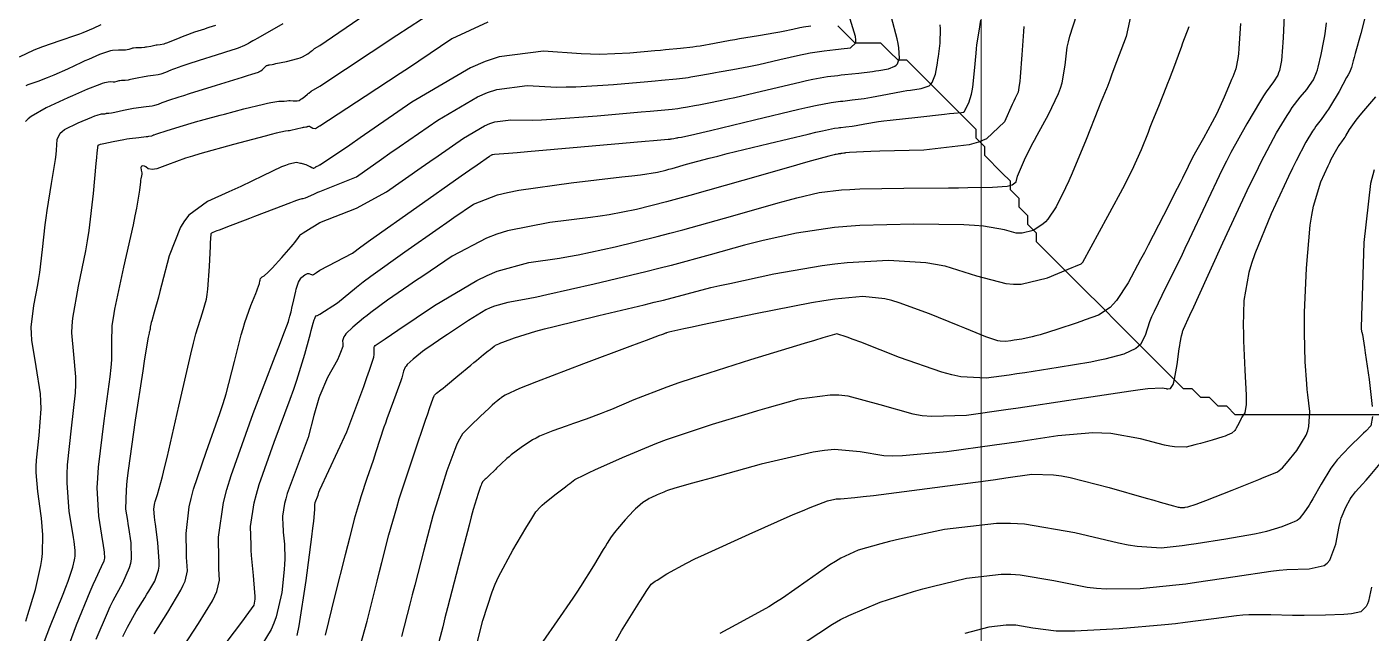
# Model space of a CAD drawing. Header units: metres. Extents: x 837117 to 838477, y 1189012 to 1191015.
# Drawn here: x 837966.1 to 838121.6, y 1189445.1 to 1189515.2 of the extents above; entities that cross this region are included whole.
import ezdxf

# ---------------------------------------------------------------- set-up
doc = ezdxf.new("R2010")
doc.units = ezdxf.units.M
doc.header["$LTSCALE"] = 0.3
doc.layers.add('COORD', color=7, linetype='Continuous', lineweight=20)
doc.layers.add('DRENAJE', color=5, linetype='Continuous', lineweight=25)
doc.layers.add('COTAS 10', color=1, linetype='Continuous')
doc.layers.add('COTAS INT', color=252, linetype='Continuous')

msp = doc.modelspace()

# ---------------------------------------------------------------- linework, layer by layer
at = {"layer": 'COORD'}
msp.add_line((838076.514, 1189013.872), (838076.514, 1191013.872), dxfattribs=at)
at = {"layer": 'COTAS 10'}
for points, elevation in [([(837977.248, 1189444.675), (837977.508, 1189445.211), (837977.775, 1189445.737), (837978.793, 1189447.557), (837979.767, 1189449.163), (837980.007, 1189449.555), (837980.233, 1189449.925), (837980.944, 1189451.069), (837981.376, 1189452.362), (837981.428, 1189452.826), (837981.45, 1189453.335), (837981.284, 1189455.556), (837980.995, 1189457.675), (837980.94, 1189458.121), (837980.895, 1189458.506), (837980.822, 1189459.386), (837980.884, 1189459.939), (837980.924, 1189460.117), (837980.974, 1189460.307), (837981.236, 1189461.084), (837981.813, 1189463.169), (837982.061, 1189464.184), (837982.347, 1189465.389), (837983.699, 1189471.318), (837985.093, 1189477.331), (837985.406, 1189478.588), (837985.687, 1189479.668), (837986.439, 1189482.096), (837986.897, 1189483.693), (837986.994, 1189484.249), (837987.077, 1189484.855), (837987.267, 1189487.453), (837987.358, 1189489.816), (837987.378, 1189490.273), (837987.397, 1189490.644), (837987.448, 1189491.27), (837987.493, 1189491.331), (837987.508, 1189491.346), (837987.524, 1189491.36), (837987.59, 1189491.4), (837987.955, 1189491.543), (837988.159, 1189491.621), (837988.407, 1189491.716), (837989.677, 1189492.199), (837991.403, 1189492.857), (837991.939, 1189493.062), (837992.501, 1189493.278), (837994.741, 1189494.139), (837996.68, 1189494.879), (837997.051, 1189495.018), (837997.35, 1189495.128), (837997.835, 1189495.288), (837997.854, 1189495.271), (837997.866, 1189495.271), (837997.892, 1189495.287), (837997.982, 1189495.323), (837998.029, 1189495.336), (837998.085, 1189495.351), (837998.369, 1189495.419), (837999.316, 1189495.825), (837999.791, 1189496.054), (838000, 1189496.156), (838004.243, 1189497.86), (838007.141, 1189499.881), (838008.122, 1189500.562), (838009.18, 1189501.296), (838013.649, 1189504.388), (838018.262, 1189507.092), (838019.413, 1189507.582), (838020.508, 1189507.96), (838024.002, 1189508.39), (838027.442, 1189508.228), (838028.503, 1189508.232), (838029.611, 1189508.258), (838034.002, 1189508.532), (838037.974, 1189508.882), (838038.817, 1189508.957), (838039.549, 1189509.022), (838041.267, 1189509.178), (838042.304, 1189509.298), (838042.607, 1189509.342), (838042.917, 1189509.389), (838044.095, 1189509.598), (838045.405, 1189509.843), (838045.798, 1189509.913), (838046.204, 1189509.985), (838047.782, 1189510.255), (838049.632, 1189510.601), (838050.209, 1189510.721), (838050.815, 1189510.852), (838053.241, 1189511.411), (838055.614, 1189511.949), (838056.187, 1189512.066), (838056.723, 1189512.169), (838058.357, 1189512.426), (838059.674, 1189512.581), (838060.011, 1189512.62), (838060.335, 1189512.657), (838061.405, 1189512.777), (838061.998, 1189513.348), (838062.022, 1189513.669), (838061.985, 1189514.06), (838061.346, 1189516.064)], 1850), ([(837997.383, 1189444.785), (837997.623, 1189445.897), (837998.454, 1189451.161), (837999.096, 1189456.218), (837999.216, 1189457.2), (837999.312, 1189458), (837999.452, 1189459.377), (837999.435, 1189459.561), (837999.432, 1189459.609), (837999.429, 1189459.655), (837999.424, 1189459.812), (837999.454, 1189460.009), (837999.473, 1189460.082), (837999.497, 1189460.162), (837999.82, 1189461.03), (837999.91, 1189461.374), (838000, 1189461.621), (838003.128, 1189468.344), (838005.091, 1189473.592), (838005.468, 1189474.62), (838005.774, 1189475.465), (838006.275, 1189476.979), (838006.298, 1189477.296), (838006.301, 1189477.385), (838006.302, 1189477.474), (838006.296, 1189477.803), (838006.309, 1189478.086), (838006.322, 1189478.147), (838006.339, 1189478.201), (838006.437, 1189478.332), (838007.565, 1189479.09), (838009.053, 1189480.091), (838013.298, 1189482.947), (838018.162, 1189485.859), (838019.373, 1189486.445), (838020.525, 1189486.937), (838024.193, 1189487.921), (838027.724, 1189488.422), (838028.79, 1189488.609), (838029.893, 1189488.817), (838034.193, 1189489.741), (838039.045, 1189490.939), (838040.496, 1189491.318), (838041.993, 1189491.718), (838047.789, 1189493.338), (838053.034, 1189494.82), (838054.184, 1189495.134), (838055.203, 1189495.406), (838057.789, 1189496.039), (838060.341, 1189496.335), (838061.338, 1189496.394), (838062.461, 1189496.442), (838067.564, 1189496.535), (838072.738, 1189496.567), (838073.907, 1189496.579), (838074.96, 1189496.591), (838077.809, 1189496.642), (838079.507, 1189496.772), (838079.834, 1189496.834), (838080.101, 1189496.906), (838080.548, 1189497.263), (838080.725, 1189497.912), (838080.821, 1189498.169), (838080.936, 1189498.46), (838081.522, 1189499.793), (838082.384, 1189501.542), (838082.673, 1189502.095), (838082.985, 1189502.678), (838084.294, 1189505.035), (838085.474, 1189507.466), (838085.704, 1189508.095), (838085.892, 1189508.706), (838086.224, 1189510.757), (838086.467, 1189512.828), (838086.6, 1189513.451), (838086.762, 1189514.098), (838087.582, 1189516.61)], 1860), ([(838018.145, 1189443.645), (838018.888, 1189446.523), (838019.945, 1189449.822), (838020.303, 1189450.711), (838020.69, 1189451.59), (838022.324, 1189454.676), (838023.844, 1189457.19), (838024.158, 1189457.708), (838024.427, 1189458.148), (838025.015, 1189459.096), (838025.525, 1189459.668), (838025.744, 1189459.872), (838025.998, 1189460.095), (838027.199, 1189461.065), (838028.422, 1189462.002), (838028.69, 1189462.206), (838028.928, 1189462.385), (838029.532, 1189462.827), (838030.62, 1189463.391), (838031.163, 1189463.646), (838031.811, 1189463.945), (838035.024, 1189465.384), (838038.993, 1189467.021), (838040.118, 1189467.446), (838041.254, 1189467.857), (838045.449, 1189469.239), (838049.578, 1189470.475), (838050.673, 1189470.795), (838051.747, 1189471.105), (838055.449, 1189472.147), (838059.051, 1189472.643), (838060.062, 1189472.61), (838061.079, 1189472.503), (838064.801, 1189471.499), (838068.622, 1189470.41), (838069.701, 1189470.248), (838070.79, 1189470.147), (838074.801, 1189470.29), (838079.368, 1189470.925), (838080.808, 1189471.135), (838082.323, 1189471.36), (838088.43, 1189472.297), (838093.831, 1189473.102), (838094.902, 1189473.244), (838095.789, 1189473.35), (838097.461, 1189473.443), (838097.895, 1189473.346), (838098.002, 1189473.333), (838098.103, 1189473.327), (838098.42, 1189473.353), (838098.706, 1189473.82), (838098.786, 1189474.091), (838098.868, 1189474.424), (838099.168, 1189476.137), (838099.434, 1189477.931), (838099.493, 1189478.314), (838099.547, 1189478.647), (838099.688, 1189479.44), (838099.784, 1189479.846), (838099.809, 1189479.936), (838099.832, 1189480.015), (838099.909, 1189480.219), (838100.653, 1189481.834), (838101.097, 1189482.803), (838101.645, 1189483.998), (838104.48, 1189490.199), (838107.562, 1189496.82), (838108.265, 1189498.28), (838108.902, 1189499.578), (838110.657, 1189502.92), (838111.891, 1189504.946), (838112.199, 1189505.415), (838112.492, 1189505.844), (838113.429, 1189507.059), (838114.176, 1189507.949), (838114.348, 1189508.172), (838114.506, 1189508.386), (838114.955, 1189509.075), (838115.307, 1189509.903), (838115.404, 1189510.204), (838115.502, 1189510.536), (838115.851, 1189511.993), (838116.157, 1189513.566), (838116.227, 1189513.97), (838116.29, 1189514.362), (838116.465, 1189515.666)], 1870), ([(837995.723, 1189515.55), (837994.205, 1189514.661), (837992.783, 1189513.841), (837992.506, 1189513.683), (837992.279, 1189513.553), (837991.884, 1189513.332), (837991.756, 1189513.269), (837991.698, 1189513.239), (837991.631, 1189513.204), (837991.309, 1189513.032), (837990.569, 1189512.732), (837990.238, 1189512.617), (837989.853, 1189512.487), (837988.01, 1189511.899), (837986.065, 1189511.291), (837985.615, 1189511.148), (837985.205, 1189511.016), (837984.043, 1189510.632), (837983.204, 1189510.334), (837982.995, 1189510.256), (837982.798, 1189510.179), (837982.172, 1189509.921), (837981.614, 1189509.714), (837981.459, 1189509.67), (837981.304, 1189509.632), (837980.742, 1189509.545), (837980.114, 1189509.469), (837979.918, 1189509.438), (837979.712, 1189509.403), (837978.887, 1189509.24), (837978.136, 1189509.086), (837977.976, 1189509.056), (837977.837, 1189509.032), (837977.508, 1189508.99), (837977.323, 1189508.985), (837977.274, 1189508.984), (837977.226, 1189508.982), (837977.06, 1189508.977), (837976.885, 1189508.958), (837976.83, 1189508.947), (837976.773, 1189508.934), (837976.546, 1189508.867), (837976.277, 1189508.809), (837976.192, 1189508.802), (837976.104, 1189508.798), (837975.752, 1189508.815), (837975.121, 1189508.712), (837974.857, 1189508.632), (837974.555, 1189508.53), (837973.141, 1189507.977), (837971.394, 1189507.224), (837970.882, 1189506.996), (837970.357, 1189506.759), (837968.357, 1189505.835), (837966.631, 1189504.83), (837966.279, 1189504.542), (837965.981, 1189504.251)], 1840), ([(838121.649, 1189450.398), (838121.321, 1189448.77), (838121.195, 1189448.435), (838121.054, 1189448.15), (838120.42, 1189447.54), (838119.35, 1189447.305), (838118.934, 1189447.256), (838118.466, 1189447.215), (838116.346, 1189447.125), (838113.881, 1189447.108), (838113.196, 1189447.112), (838112.51, 1189447.12), (838110.022, 1189447.182), (838107.492, 1189447.165), (838106.778, 1189447.124), (838106.06, 1189447.066), (838103.418, 1189446.726), (838100.113, 1189446.277), (838098.975, 1189446.151), (838097.741, 1189446.025), (838092.482, 1189445.561), (838087.366, 1189445.287), (838086.223, 1189445.28), (838085.198, 1189445.302), (838082.482, 1189445.63), (838080.519, 1189445.967), (838079.968, 1189445.995), (838079.415, 1189445.994), (838077.391, 1189445.757), (838074.615, 1189445.017)], 1880)]:
    msp.add_lwpolyline(points, dxfattribs=dict(at, elevation=elevation))
at = {"layer": 'COTAS INT'}
for points, elevation in [([(838094.346, 1189519.078), (838093.283, 1189514.06), (838091.866, 1189510.316), (838091.595, 1189509.6), (838091.377, 1189509.023), (838091.032, 1189508.097), (838091.029, 1189508.076), (838091.027, 1189508.07), (838091.024, 1189508.064), (838091.013, 1189508.04), (838090.997, 1189508.01), (838090.991, 1189507.999), (838090.986, 1189507.988), (838090.964, 1189507.942), (838090.594, 1189507.025), (838090.369, 1189506.466), (838090.092, 1189505.773), (838088.646, 1189502.169), (838087.029, 1189498.253), (838086.642, 1189497.364), (838086.282, 1189496.56), (838085.204, 1189494.363), (838084.24, 1189492.942), (838083.952, 1189492.627), (838083.655, 1189492.347), (838082.509, 1189491.617), (838081.271, 1189491.32), (838080.917, 1189491.312), (838080.559, 1189491.337), (838079.222, 1189491.692), (838076.781, 1189492.14), (838075.726, 1189492.223), (838074.507, 1189492.288), (838068.737, 1189492.373), (838062.492, 1189492.193), (838060.974, 1189492.091), (838059.547, 1189491.966), (838055.158, 1189491.325), (838051.317, 1189490.462), (838050.237, 1189490.197), (838049.149, 1189489.921), (838045.158, 1189488.832), (838040.644, 1189487.602), (838039.227, 1189487.237), (838037.736, 1189486.862), (838031.748, 1189485.422), (838026.283, 1189484.179), (838025.122, 1189483.929), (838024.114, 1189483.72), (838021.748, 1189483.303), (838020.219, 1189482.892), (838019.739, 1189482.687), (838019.234, 1189482.443), (838017.206, 1189481.229), (838015.249, 1189479.914), (838014.789, 1189479.605), (838014.364, 1189479.321), (838013.126, 1189478.495), (838012.156, 1189477.821), (838011.9, 1189477.633), (838011.651, 1189477.444), (838010.796, 1189476.754), (838010.13, 1189476.116), (838009.999, 1189475.959), (838009.892, 1189475.811), (838009.699, 1189475.35), (838009.498, 1189474.577), (838009.385, 1189474.234), (838009.248, 1189473.833), (838008.548, 1189471.918), (838007.78, 1189469.844), (838007.601, 1189469.344), (838007.436, 1189468.875), (838006.961, 1189467.449), (838006.5, 1189466.018), (838006.344, 1189465.546), (838006.176, 1189465.041), (838005.466, 1189462.947), (838004.76, 1189460.819), (838004.595, 1189460.294), (838004.442, 1189459.796), (838003.999, 1189458.23), (838003.439, 1189456.036), (838003.213, 1189455.143), (838002.956, 1189454.126), (838001.77, 1189449.424), (838000.623, 1189444.842)], 1862), ([(837967.255, 1189441.706), (837968.799, 1189445.763), (837970.324, 1189449.571), (837970.636, 1189450.375), (837970.901, 1189451.072), (837971.463, 1189452.687), (837971.656, 1189453.534), (837971.689, 1189453.746), (837971.713, 1189453.949), (837971.727, 1189454.601), (837971.595, 1189455.657), (837971.527, 1189456.114), (837971.446, 1189456.642), (837971.041, 1189459.147), (837970.781, 1189462.431), (837970.79, 1189463.451), (837970.836, 1189464.519), (837971.297, 1189468.777), (837971.758, 1189472.866), (837971.803, 1189473.828), (837971.813, 1189474.716), (837971.553, 1189477.307), (837971.341, 1189479.798), (837971.381, 1189480.623), (837971.464, 1189481.506), (837972.123, 1189485.184), (837972.956, 1189489.298), (837973.149, 1189490.455), (837973.326, 1189491.621), (837973.829, 1189495.899), (837974.155, 1189499.394), (837974.22, 1189500.065), (837974.274, 1189500.608), (837974.376, 1189501.5), (837974.66, 1189501.6), (837974.828, 1189501.643), (837975.035, 1189501.694), (837976.103, 1189501.932), (837977.365, 1189502.177), (837977.693, 1189502.231), (837978.012, 1189502.279), (837979.087, 1189502.405), (837979.932, 1189502.488), (837980.105, 1189502.51), (837980.253, 1189502.53), (837980.569, 1189502.599), (837980.733, 1189502.667), (837980.785, 1189502.687), (837980.839, 1189502.707), (837981.059, 1189502.786), (837981.631, 1189502.969), (837981.908, 1189503.056), (837982.236, 1189503.158), (837983.846, 1189503.658), (837985.524, 1189504.169), (837985.894, 1189504.278), (837986.224, 1189504.373), (837987.076, 1189504.6), (837988.072, 1189504.849), (837988.492, 1189504.958), (837988.976, 1189505.084), (837991.245, 1189505.687), (837993.495, 1189506.261), (837993.965, 1189506.37), (837994.37, 1189506.457), (837995.282, 1189506.591), (837995.714, 1189506.595), (837995.816, 1189506.6), (837995.91, 1189506.608), (837996.188, 1189506.65), (837996.439, 1189506.683), (837996.517, 1189506.684), (837996.598, 1189506.682), (837996.922, 1189506.645), (837997.238, 1189506.616), (837997.315, 1189506.618), (837997.387, 1189506.625), (837997.609, 1189506.685), (837997.826, 1189506.809), (837997.896, 1189506.855), (837997.969, 1189506.907), (837998.267, 1189507.137), (837998.576, 1189507.393), (837998.656, 1189507.461), (837998.734, 1189507.528), (837998.998, 1189507.759), (838000, 1189508.333), (838008.919, 1189514.23), (838014.635, 1189517.932)], 1844), ([(837966.012, 1189446.448), (837966.262, 1189447.212), (837967.124, 1189450.105), (837967.762, 1189452.898), (837967.871, 1189453.598), (837967.951, 1189454.267), (837967.995, 1189456.419), (837967.812, 1189458.374), (837967.749, 1189458.918), (837967.68, 1189459.465), (837967.385, 1189461.45), (837967.211, 1189463.655), (837967.217, 1189464.341), (837967.248, 1189465.058), (837967.557, 1189467.917), (837967.785, 1189471.012), (837967.765, 1189471.878), (837967.708, 1189472.747), (837967.199, 1189475.919), (837966.703, 1189478.944), (837966.655, 1189479.721), (837966.646, 1189480.471), (837966.931, 1189482.964), (837967.412, 1189485.368), (837967.526, 1189486.064), (837967.631, 1189486.771), (837967.938, 1189489.434), (837968.252, 1189492.277), (837968.36, 1189493.099), (837968.478, 1189493.937), (837968.982, 1189497.085), (837969.426, 1189499.836), (837969.506, 1189500.422), (837969.568, 1189500.933), (837969.634, 1189502.144), (837969.972, 1189502.88), (837970.204, 1189503.091), (837970.497, 1189503.305), (837972.055, 1189504.103), (837973.66, 1189504.756), (837973.981, 1189504.879), (837974.25, 1189504.977), (837974.777, 1189505.121), (837974.945, 1189505.113), (837974.987, 1189505.115), (837975.027, 1189505.119), (837975.156, 1189505.146), (837975.264, 1189505.178), (837975.291, 1189505.184), (837975.317, 1189505.189), (837975.4, 1189505.199), (837975.479, 1189505.201), (837975.502, 1189505.202), (837975.526, 1189505.202), (837975.614, 1189505.205), (837975.931, 1189505.259), (837976.098, 1189505.292), (837976.301, 1189505.333), (837977.318, 1189505.548), (837978.473, 1189505.776), (837978.761, 1189505.825), (837979.036, 1189505.868), (837979.914, 1189505.975), (837980.618, 1189506.06), (837980.782, 1189506.09), (837980.934, 1189506.122), (837981.371, 1189506.26), (837981.765, 1189506.423), (837981.89, 1189506.471), (837982.021, 1189506.521), (837982.551, 1189506.709), (837983.745, 1189507.094), (837984.295, 1189507.267), (837984.939, 1189507.469), (837988.06, 1189508.439), (837991.081, 1189509.377), (837991.664, 1189509.559), (837992.136, 1189509.708), (837992.925, 1189509.965), (837992.994, 1189510.001), (837993.013, 1189510.01), (837993.031, 1189510.019), (837993.099, 1189510.05), (837993.171, 1189510.086), (837993.192, 1189510.098), (837993.213, 1189510.111), (837993.296, 1189510.167), (837993.38, 1189510.234), (837993.402, 1189510.254), (837993.424, 1189510.275), (837993.497, 1189510.358), (837993.577, 1189510.45), (837993.603, 1189510.477), (837993.63, 1189510.504), (837993.741, 1189510.61), (837993.856, 1189510.7), (837993.886, 1189510.718), (837993.915, 1189510.734), (837994.011, 1189510.765), (837994.093, 1189510.776), (837994.112, 1189510.778), (837994.13, 1189510.78), (837994.182, 1189510.785), (837994.511, 1189510.85), (837994.704, 1189510.889), (837994.94, 1189510.938), (837996.159, 1189511.191), (837997.457, 1189511.515), (837997.742, 1189511.608), (837997.996, 1189511.702), (837998.646, 1189512.054), (837999.031, 1189512.37), (837999.117, 1189512.442), (837999.195, 1189512.507), (837999.401, 1189512.685), (838000, 1189513.013), (838005.256, 1189516.6)], 1842), ([(838019.442, 1189515.749), (838015.268, 1189513.806), (838011.481, 1189511.224), (838010.403, 1189510.502), (838009.312, 1189509.776), (838005.268, 1189507.129), (838000, 1189503.707), (837999.973, 1189503.684), (837999.637, 1189503.46), (837999.554, 1189503.428), (837999.474, 1189503.408), (837999.222, 1189503.444), (837999.028, 1189503.547), (837998.986, 1189503.571), (837998.948, 1189503.592), (837998.853, 1189503.648), (837998.791, 1189503.677), (837998.774, 1189503.68), (837998.758, 1189503.682), (837998.7, 1189503.674), (837998.642, 1189503.652), (837998.625, 1189503.646), (837998.609, 1189503.639), (837998.548, 1189503.611), (837998.489, 1189503.59), (837998.474, 1189503.586), (837998.459, 1189503.584), (837998.409, 1189503.584), (837998.216, 1189503.553), (837998.11, 1189503.531), (837997.982, 1189503.503), (837997.333, 1189503.35), (837996.649, 1189503.197), (837996.5, 1189503.168), (837996.368, 1189503.145), (837996.037, 1189503.111), (837994.986, 1189502.88), (837994.4, 1189502.733), (837993.687, 1189502.55), (837990.046, 1189501.589), (837986.153, 1189500.502), (837985.281, 1189500.239), (837984.498, 1189499.992), (837982.412, 1189499.241), (837981.149, 1189498.778), (837980.885, 1189498.713), (837980.658, 1189498.676), (837980.144, 1189498.773), (837979.882, 1189498.994), (837979.813, 1189499.035), (837979.745, 1189499.068), (837979.513, 1189499.114), (837979.356, 1189499.032), (837979.335, 1189498.984), (837979.325, 1189498.925), (837979.369, 1189498.62), (837979.441, 1189498.289), (837979.448, 1189498.213), (837979.449, 1189498.144), (837979.404, 1189497.953), (837979.317, 1189497.609), (837979.291, 1189497.444), (837979.265, 1189497.248), (837979.163, 1189496.288), (837978.815, 1189494.221), (837978.633, 1189493.328), (837978.414, 1189492.295), (837977.315, 1189487.405), (837976.283, 1189482.541), (837976.107, 1189481.525), (837975.978, 1189480.652), (837975.907, 1189478.695), (837975.919, 1189476.684), (837975.842, 1189475.778), (837975.73, 1189474.72), (837975.036, 1189469.636), (837974.38, 1189464.248), (837974.291, 1189462.998), (837974.243, 1189461.853), (837974.407, 1189458.592), (837974.771, 1189456.385), (837974.849, 1189455.905), (837974.918, 1189455.481), (837975.087, 1189454.424), (837975.097, 1189453.749), (837975.067, 1189453.566), (837975.021, 1189453.384), (837974.736, 1189452.743), (837974.059, 1189451.321), (837973.766, 1189450.648), (837973.427, 1189449.852), (837971.824, 1189445.969), (837970.196, 1189441.588)], 1846), ([(837980.863, 1189444.975), (837982.451, 1189447.506), (837983.94, 1189450.051), (837984.215, 1189450.599), (837984.43, 1189451.08), (837984.714, 1189452.254), (837984.627, 1189453.365), (837984.609, 1189453.807), (837984.593, 1189454.306), (837984.56, 1189456.594), (837984.902, 1189459.661), (837985.124, 1189460.651), (837985.4, 1189461.703), (837986.857, 1189466.01), (837988.468, 1189470.477), (837988.843, 1189471.629), (837989.186, 1189472.744), (837990.167, 1189476.466), (837990.928, 1189479.583), (837991.133, 1189480.316), (837991.335, 1189480.994), (837992.044, 1189482.977), (837992.614, 1189484.346), (837992.73, 1189484.638), (837992.827, 1189484.892), (837993.022, 1189485.493), (837993.091, 1189485.797), (837993.107, 1189485.864), (837993.123, 1189485.923), (837993.171, 1189486.075), (837993.258, 1189486.188), (837993.299, 1189486.224), (837993.346, 1189486.26), (837993.575, 1189486.407), (837994.054, 1189486.823), (837994.259, 1189487.03), (837994.495, 1189487.276), (837995.608, 1189488.494), (837996.704, 1189489.748), (837996.93, 1189490.016), (837997.121, 1189490.249), (837997.532, 1189490.809), (837997.73, 1189491.1), (837997.788, 1189491.164), (837997.847, 1189491.222), (837998.073, 1189491.374), (837998.704, 1189491.743), (837999.018, 1189491.938), (837999.394, 1189492.172), (838000, 1189492.556), (838004.269, 1189494.202), (838007.736, 1189496.098), (838011.756, 1189498.91), (838012.748, 1189499.603), (838013.689, 1189500.258), (838016.652, 1189502.313), (838019.084, 1189503.739), (838019.69, 1189503.997), (838020.268, 1189504.197), (838022.11, 1189504.423), (838024.648, 1189504.401), (838025.665, 1189504.444), (838026.817, 1189504.508), (838032.11, 1189504.914), (838037.199, 1189505.362), (838038.223, 1189505.453), (838039.08, 1189505.529), (838040.784, 1189505.681), (838041.426, 1189505.756), (838041.614, 1189505.783), (838041.806, 1189505.812), (838042.535, 1189505.941), (838043.346, 1189506.093), (838043.589, 1189506.137), (838043.841, 1189506.181), (838044.818, 1189506.348), (838046.51, 1189506.694), (838047.212, 1189506.852), (838048.016, 1189507.036), (838051.765, 1189507.923), (838055.52, 1189508.8), (838056.328, 1189508.979), (838057.035, 1189509.129), (838058.752, 1189509.439), (838059.949, 1189509.578), (838060.329, 1189509.621), (838060.73, 1189509.667), (838062.352, 1189509.847), (838063.947, 1189510.039), (838064.332, 1189510.091), (838064.691, 1189510.143), (838065.782, 1189510.328), (838066.546, 1189510.63), (838066.699, 1189510.755), (838066.827, 1189510.899), (838067.079, 1189511.568), (838066.986, 1189512.771), (838066.897, 1189513.251), (838066.78, 1189513.794), (838066.127, 1189516.287)], 1852), ([(837989.168, 1189443.953), (837991.098, 1189446.503), (837991.483, 1189447.015), (837991.804, 1189447.444), (837992.423, 1189448.295), (837992.532, 1189449.006), (837992.53, 1189449.346), (837992.515, 1189449.749), (837992.345, 1189451.723), (837992.133, 1189454.04), (837992.092, 1189454.658), (837992.058, 1189455.267), (837991.997, 1189457.382), (837992.411, 1189460.129), (837992.675, 1189461.135), (837993.006, 1189462.249), (837994.742, 1189467.16), (837996.601, 1189472.13), (837997.009, 1189473.281), (837997.37, 1189474.335), (837998.288, 1189477.325), (837998.809, 1189479.306), (837998.921, 1189479.722), (837999.018, 1189480.082), (837999.248, 1189480.902), (837999.37, 1189481.291), (837999.399, 1189481.378), (837999.425, 1189481.457), (837999.502, 1189481.668), (837999.567, 1189481.774), (837999.586, 1189481.788), (837999.606, 1189481.793), (837999.681, 1189481.755), (838000, 1189481.946), (838002.063, 1189483.271), (838004.241, 1189485.071), (838005.044, 1189485.686), (838005.932, 1189486.351), (838009.86, 1189489.17), (838013.809, 1189491.928), (838014.711, 1189492.554), (838015.53, 1189493.12), (838017.797, 1189494.67), (838020.577, 1189495.758), (838021.72, 1189496.033), (838023.025, 1189496.298), (838029.083, 1189497.159), (838034.944, 1189497.826), (838036.125, 1189497.968), (838037.113, 1189498.091), (838039.083, 1189498.38), (838040.035, 1189498.623), (838040.382, 1189498.716), (838040.764, 1189498.822), (838042.443, 1189499.297), (838045.067, 1189500.001), (838046.045, 1189500.25), (838047.132, 1189500.523), (838051.965, 1189501.703), (838056.5, 1189502.784), (838057.399, 1189502.995), (838058.143, 1189503.166), (838059.542, 1189503.465), (838059.981, 1189503.516), (838060.121, 1189503.532), (838060.268, 1189503.549), (838060.863, 1189503.615), (838061.591, 1189503.713), (838061.821, 1189503.75), (838062.064, 1189503.791), (838063.047, 1189503.974), (838064.638, 1189504.222), (838065.264, 1189504.305), (838065.972, 1189504.393), (838069.197, 1189504.761), (838072.256, 1189505.089), (838072.858, 1189505.153), (838073.353, 1189505.204), (838074.257, 1189505.288), (838074.434, 1189505.308), (838074.471, 1189505.319), (838074.502, 1189505.332), (838074.573, 1189505.399), (838074.674, 1189505.603), (838074.725, 1189505.702), (838074.786, 1189505.821), (838075.088, 1189506.406), (838075.413, 1189507.402), (838075.487, 1189507.78), (838075.555, 1189508.203), (838075.746, 1189510.096), (838075.916, 1189512.127), (838075.971, 1189512.636), (838076.029, 1189513.122), (838076.268, 1189514.684), (838076.493, 1189515.945)], 1856), ([(838111.568, 1189516.454), (838111.444, 1189513.973), (838111.408, 1189513.391), (838111.372, 1189512.855), (838111.238, 1189511.295), (838111.013, 1189510.148), (838110.919, 1189509.872), (838110.812, 1189509.613), (838110.311, 1189508.829), (838109.482, 1189507.68), (838109.167, 1189507.192), (838108.816, 1189506.631), (838107.241, 1189503.988), (838105.405, 1189500.65), (838104.888, 1189499.65), (838104.368, 1189498.618), (838102.462, 1189494.614), (838100.588, 1189490.588), (838100.088, 1189489.541), (838099.597, 1189488.524), (838097.891, 1189485.095), (838096.514, 1189482.268), (838096.23, 1189481.629), (838095.988, 1189481.054), (838095.465, 1189479.496), (838094.937, 1189478.465), (838094.692, 1189478.221), (838094.405, 1189477.995), (838093.009, 1189477.329), (838090.828, 1189476.757), (838090.045, 1189476.59), (838089.186, 1189476.42), (838085.435, 1189475.777), (838081.563, 1189475.182), (838080.628, 1189475.042), (838079.751, 1189474.913), (838077.076, 1189474.539), (838074.15, 1189474.724), (838073.114, 1189474.948), (838071.981, 1189475.247), (838067.076, 1189476.949), (838062.593, 1189478.703), (838061.725, 1189479.035), (838061.02, 1189479.299), (838059.825, 1189479.698), (838058.208, 1189479.209), (838057.237, 1189478.914), (838056.04, 1189478.55), (838049.825, 1189476.659), (838043.078, 1189474.529), (838041.545, 1189474.014), (838040.157, 1189473.531), (838036.354, 1189472.059), (838033.772, 1189470.947), (838033.153, 1189470.691), (838032.576, 1189470.458), (838030.842, 1189469.805), (838029.357, 1189469.291), (838028.513, 1189469), (838026.953, 1189468.46), (838025.428, 1189467.833), (838025.027, 1189467.632), (838024.635, 1189467.418), (838023.295, 1189466.546), (838022.162, 1189465.677), (838021.901, 1189465.465), (838021.662, 1189465.266), (838020.988, 1189464.651), (838020.467, 1189464.128), (838020.325, 1189463.987), (838020.183, 1189463.848), (838019.676, 1189463.358), (838019.249, 1189462.95), (838019.158, 1189462.862), (838019.078, 1189462.785), (838018.884, 1189462.598), (838018.725, 1189462.317), (838018.666, 1189462.181), (838018.601, 1189462.019), (838018.314, 1189461.225), (838017.768, 1189459.363), (838017.54, 1189458.529), (838017.278, 1189457.556), (838016.056, 1189452.891), (838014.786, 1189447.971), (838014.495, 1189446.837), (838014.23, 1189445.803), (838013.489, 1189442.891)], 1868), ([(838121.026, 1189516.859), (838120.412, 1189514.435), (838119.783, 1189512.112), (838119.658, 1189511.647), (838119.555, 1189511.259), (838119.361, 1189510.499), (838119.105, 1189509.916), (838118.963, 1189509.639), (838118.789, 1189509.312), (838117.903, 1189507.712), (838116.924, 1189506.043), (838116.691, 1189505.673), (838116.474, 1189505.342), (838115.832, 1189504.478), (838115.237, 1189503.707), (838115.051, 1189503.435), (838114.856, 1189503.138), (838114.073, 1189501.853), (838112.943, 1189499.697), (838112.529, 1189498.851), (838112.071, 1189497.896), (838110.049, 1189493.55), (838108.162, 1189488.944), (838107.789, 1189487.825), (838107.481, 1189486.775), (838106.907, 1189483.55), (838106.833, 1189480.621), (838106.839, 1189479.758), (838106.858, 1189478.872), (838107.022, 1189475.482), (838107.168, 1189472.574), (838107.174, 1189471.992), (838107.166, 1189471.506), (838107.012, 1189470.556), (838106.754, 1189470.172), (838106.68, 1189470.044), (838106.604, 1189469.905), (838106.321, 1189469.325), (838106.02, 1189468.761), (838105.934, 1189468.634), (838105.846, 1189468.519), (838105.516, 1189468.208), (838104.957, 1189467.942), (838104.724, 1189467.855), (838104.458, 1189467.763), (838103.217, 1189467.384), (838101.869, 1189467.01), (838101.534, 1189466.92), (838101.217, 1189466.837), (838100.215, 1189466.588), (838098.863, 1189466.604), (838098.326, 1189466.688), (838097.718, 1189466.806), (838094.936, 1189467.52), (838091.5, 1189468.146), (838090.481, 1189468.208), (838089.432, 1189468.222), (838085.397, 1189467.874), (838080.852, 1189467.19), (838079.481, 1189466.993), (838078.061, 1189466.792), (838072.526, 1189466.04), (838067.431, 1189465.57), (838066.288, 1189465.548), (838065.262, 1189465.572), (838062.526, 1189466.049), (838059.566, 1189466.302), (838058.399, 1189466.185), (838057.082, 1189465.987), (838051.072, 1189464.596), (838045.285, 1189463.002), (838044.108, 1189462.676), (838043.116, 1189462.4), (838041.072, 1189461.818), (838040.247, 1189461.546), (838040.023, 1189461.465), (838039.802, 1189461.382), (838039.021, 1189461.059), (838038.303, 1189460.716), (838038.121, 1189460.62), (838037.947, 1189460.522), (838037.38, 1189460.165), (838036.754, 1189459.639), (838036.543, 1189459.435), (838036.315, 1189459.206), (838035.353, 1189458.17), (838034.449, 1189457.137), (838034.258, 1189456.91), (838034.091, 1189456.709), (838033.702, 1189456.196), (838033.252, 1189455.47), (838033.047, 1189455.135), (838032.808, 1189454.741), (838031.655, 1189452.834), (838030.175, 1189450.468), (838029.73, 1189449.784), (838029.269, 1189449.089), (838027.477, 1189446.477), (838025.81, 1189444.08)], 1872), ([(837965.261, 1189511.713), (837966.973, 1189512.512), (837967.477, 1189512.721), (837967.994, 1189512.925), (837969.966, 1189513.618), (837971.81, 1189514.236), (837972.245, 1189514.393), (837972.648, 1189514.544), (837973.829, 1189515.04), (837974.735, 1189515.459)], 1836), ([(837987.961, 1189515.359), (837987.19, 1189515.113), (837986.936, 1189515.029), (837986.664, 1189514.938), (837985.535, 1189514.556), (837984.386, 1189514.147), (837984.101, 1189514.04), (837983.83, 1189513.936), (837982.974, 1189513.582), (837982.295, 1189513.306), (837982.136, 1189513.25), (837981.99, 1189513.204), (837981.569, 1189513.115), (837981.193, 1189513.069), (837981.075, 1189513.051), (837980.951, 1189513.03), (837980.456, 1189512.932), (837979.971, 1189512.839), (837979.853, 1189512.82), (837979.742, 1189512.805), (837979.403, 1189512.776), (837979.12, 1189512.768), (837978.972, 1189512.764), (837978.72, 1189512.756), (837978.452, 1189512.726), (837978.369, 1189512.71), (837978.283, 1189512.69), (837977.937, 1189512.588), (837977.526, 1189512.5), (837977.398, 1189512.489), (837977.264, 1189512.483), (837976.727, 1189512.509), (837976.036, 1189512.465), (837975.805, 1189512.415), (837975.557, 1189512.348), (837974.515, 1189511.972), (837973.246, 1189511.422), (837972.854, 1189511.247), (837972.445, 1189511.062), (837970.821, 1189510.31), (837969.237, 1189509.592), (837968.853, 1189509.429), (837968.493, 1189509.282), (837967.388, 1189508.877), (837966.475, 1189508.557), (837966.237, 1189508.463), (837966.004, 1189508.366)], 1838), ([(838056.802, 1189515.274), (838055.981, 1189515.157), (838055.755, 1189515.118), (838055.529, 1189515.076), (838054.716, 1189514.9), (838053.615, 1189514.668), (838053.207, 1189514.591), (838052.754, 1189514.508), (838050.747, 1189514.161), (838048.568, 1189513.789), (838048.007, 1189513.69), (838047.464, 1189513.592), (838045.655, 1189513.254), (838044.028, 1189512.966), (838043.6, 1189512.9), (838043.181, 1189512.84), (838041.749, 1189512.674), (838040.018, 1189512.516), (838039.411, 1189512.461), (838038.748, 1189512.402), (838035.894, 1189512.149), (838032.404, 1189512.009), (838031.341, 1189512.021), (838030.236, 1189512.054), (838025.894, 1189512.357), (838020.748, 1189511.724), (838019.135, 1189511.167), (838017.441, 1189510.446), (838010.646, 1189506.463), (838004.671, 1189502.334), (838003.495, 1189501.521), (838002.526, 1189500.851), (838000, 1189499.195), (837999.956, 1189499.173), (837999.857, 1189499.125), (837999.658, 1189499.04), (837999.578, 1189499.007), (837999.553, 1189498.991), (837999.526, 1189498.973), (837999.421, 1189498.886), (837999.301, 1189498.823), (837999.265, 1189498.821), (837999.229, 1189498.825), (837999.09, 1189498.893), (837998.899, 1189499.009), (837998.83, 1189499.043), (837998.755, 1189499.078), (837998.424, 1189499.211), (837998.026, 1189499.339), (837997.908, 1189499.37), (837997.787, 1189499.4), (837997.323, 1189499.493), (837996.43, 1189499.31), (837996.038, 1189499.165), (837995.585, 1189498.979), (837993.426, 1189497.97), (837990.884, 1189496.738), (837990.189, 1189496.413), (837989.497, 1189496.094), (837987.029, 1189494.998), (837984.864, 1189493.39), (837984.364, 1189492.749), (837983.906, 1189492.021), (837982.607, 1189488.685), (837981.72, 1189485.32), (837981.52, 1189484.575), (837981.341, 1189483.911), (837980.863, 1189482.186), (837980.582, 1189481.19), (837980.528, 1189480.985), (837980.485, 1189480.81), (837980.412, 1189480.435), (837980.401, 1189480.28), (837980.396, 1189480.244), (837980.39, 1189480.211), (837980.364, 1189480.119), (837980.315, 1189479.949), (837980.294, 1189479.868), (837980.271, 1189479.771), (837980.163, 1189479.299), (837979.854, 1189477.48), (837979.704, 1189476.535), (837979.527, 1189475.398), (837978.655, 1189469.698), (837977.844, 1189463.888), (837977.706, 1189462.683), (837977.605, 1189461.652), (837977.549, 1189459.383), (837977.757, 1189458.102), (837977.822, 1189457.694), (837977.889, 1189457.263), (837978.161, 1189455.512), (837978.19, 1189453.64), (837978.105, 1189453.133), (837977.979, 1189452.63), (837977.19, 1189450.855), (837976.074, 1189448.79), (837975.743, 1189448.106), (837975.403, 1189447.372), (837974.092, 1189444.314)], 1848), ([(837984.261, 1189443.518), (837985.999, 1189446.158), (837987.589, 1189448.8), (837987.884, 1189449.38), (837988.116, 1189449.894), (837988.43, 1189451.206), (837988.349, 1189452.504), (837988.332, 1189453.01), (837988.317, 1189453.58), (837988.284, 1189456.167), (837988.889, 1189460.188), (837989.277, 1189461.662), (837989.76, 1189463.293), (837992.302, 1189470.482), (837994.854, 1189477.108), (837995.344, 1189478.383), (837995.739, 1189479.415), (837996.385, 1189481.121), (837996.431, 1189481.288), (837996.45, 1189481.35), (837996.47, 1189481.419), (837996.562, 1189481.724), (837996.696, 1189482.228), (837996.742, 1189482.422), (837996.792, 1189482.64), (837997.007, 1189483.623), (837997.236, 1189484.627), (837997.296, 1189484.857), (837997.354, 1189485.066), (837997.547, 1189485.651), (837997.769, 1189486.056), (837997.844, 1189486.153), (837997.925, 1189486.242), (837998.268, 1189486.506), (837998.606, 1189486.649), (837998.684, 1189486.662), (837998.756, 1189486.662), (837998.957, 1189486.568), (837999.157, 1189486.497), (837999.227, 1189486.513), (837999.303, 1189486.543), (837999.634, 1189486.782), (838000, 1189487.043), (838003.804, 1189489.012), (838004.774, 1189489.731), (838005.897, 1189490.551), (838011.228, 1189494.337), (838016.371, 1189497.94), (838017.375, 1189498.644), (838018.198, 1189499.22), (838019.655, 1189500.239), (838019.906, 1189500.386), (838019.968, 1189500.412), (838020.028, 1189500.433), (838020.218, 1189500.456), (838021.855, 1189500.575), (838022.826, 1189500.656), (838024.023, 1189500.757), (838030.218, 1189501.296), (838037.63, 1189501.949), (838038.612, 1189502.035), (838040.302, 1189502.185), (838040.549, 1189502.214), (838040.621, 1189502.224), (838040.695, 1189502.236), (838040.975, 1189502.285), (838041.287, 1189502.343), (838041.38, 1189502.36), (838041.477, 1189502.377), (838041.853, 1189502.442), (838043.388, 1189502.787), (838044.215, 1189502.982), (838045.217, 1189503.219), (838050.29, 1189504.434), (838055.427, 1189505.652), (838056.47, 1189505.892), (838057.348, 1189506.09), (838059.147, 1189506.452), (838059.965, 1189506.547), (838060.225, 1189506.577), (838060.499, 1189506.608), (838061.607, 1189506.731), (838062.962, 1189506.914), (838063.391, 1189506.983), (838063.844, 1189507.059), (838065.674, 1189507.399), (838067.48, 1189507.737), (838067.918, 1189507.811), (838068.328, 1189507.878), (838069.587, 1189508.048), (838070.5, 1189508.376), (838070.693, 1189508.541), (838070.86, 1189508.738), (838071.25, 1189509.718), (838071.462, 1189510.991), (838071.518, 1189511.372), (838071.573, 1189511.767), (838071.76, 1189513.297), (838071.802, 1189514.949), (838071.765, 1189515.421)], 1854), ([(838081.433, 1189515.243), (838081.397, 1189514.649), (838081.222, 1189511.957), (838081.025, 1189509.395), (838080.975, 1189508.883), (838080.927, 1189508.456), (838080.774, 1189507.628), (838080.451, 1189506.941), (838080.297, 1189506.603), (838080.115, 1189506.201), (838079.225, 1189504.217), (838077.141, 1189502.252), (838076.206, 1189501.863), (838075.117, 1189501.542), (838069.892, 1189500.939), (838064.776, 1189500.795), (838063.755, 1189500.763), (838062.906, 1189500.734), (838061.269, 1189500.657), (838060.824, 1189500.606), (838060.726, 1189500.594), (838060.64, 1189500.582), (838060.42, 1189500.548), (838060.285, 1189500.523), (838060.251, 1189500.517), (838060.219, 1189500.512), (838060.119, 1189500.499), (838060.037, 1189500.489), (838059.997, 1189500.485), (838059.937, 1189500.478), (838059.744, 1189500.437), (838059.641, 1189500.413), (838059.517, 1189500.384), (838058.892, 1189500.235), (838056.903, 1189499.692), (838055.92, 1189499.414), (838054.749, 1189499.082), (838048.958, 1189497.423), (838042.8, 1189495.679), (838041.399, 1189495.294), (838040.129, 1189494.95), (838036.638, 1189494.061), (838033.503, 1189493.454), (838032.457, 1189493.288), (838031.334, 1189493.124), (838026.638, 1189492.54), (838021.738, 1189491.593), (838020.486, 1189491.199), (838019.281, 1189490.749), (838015.308, 1189488.647), (838011.93, 1189486.363), (838011.1, 1189485.797), (838010.315, 1189485.26), (838007.86, 1189483.559), (838005.929, 1189482.165), (838005.475, 1189481.821), (838005.056, 1189481.495), (838003.831, 1189480.468), (838003.041, 1189479.669), (838002.896, 1189479.486), (838002.783, 1189479.321), (838002.641, 1189478.865), (838002.685, 1189478.555), (838002.689, 1189478.481), (838002.691, 1189478.414), (838002.669, 1189478.215), (838002.406, 1189477.516), (838002.256, 1189477.132), (838002.072, 1189476.666), (838000.918, 1189474.64), (838000, 1189472.549), (837999.896, 1189472.221), (837999.331, 1189470.236), (837998.661, 1189467.675), (837996.251, 1189461.205), (837996.074, 1189460.609), (837995.932, 1189460.069), (837995.711, 1189458.597), (837995.747, 1189457.431), (837995.767, 1189457.085), (837995.792, 1189456.729), (837995.92, 1189455.358), (837995.972, 1189453.626), (837995.949, 1189453.043), (837995.911, 1189452.414), (837995.637, 1189449.769), (837994.983, 1189446.944), (837994.704, 1189446.202), (837994.383, 1189445.478), (837992.87, 1189443.008)], 1858), ([(838004.159, 1189441.612), (838005.476, 1189446.45), (838006.64, 1189451.057), (838006.923, 1189452.175), (838007.191, 1189453.225), (838008.018, 1189456.45), (838008.906, 1189459.592), (838009.212, 1189460.59), (838009.544, 1189461.643), (838010.959, 1189465.909), (838012.253, 1189469.693), (838012.508, 1189470.443), (838012.719, 1189471.063), (838013.11, 1189472.228), (838013.234, 1189472.512), (838013.277, 1189472.577), (838013.323, 1189472.637), (838013.52, 1189472.804), (838014.031, 1189473.192), (838014.276, 1189473.39), (838014.565, 1189473.628), (838015.981, 1189474.816), (838017.477, 1189476.075), (838017.816, 1189476.357), (838018.122, 1189476.611), (838018.959, 1189477.291), (838019.495, 1189477.713), (838019.611, 1189477.806), (838019.714, 1189477.887), (838019.973, 1189478.092), (838020.129, 1189478.214), (838020.168, 1189478.244), (838020.204, 1189478.272), (838020.321, 1189478.359), (838020.72, 1189478.538), (838020.936, 1189478.624), (838021.196, 1189478.726), (838022.516, 1189479.227), (838024.997, 1189479.99), (838025.99, 1189480.257), (838027.116, 1189480.548), (838032.289, 1189481.799), (838037.533, 1189483.044), (838038.704, 1189483.331), (838039.753, 1189483.592), (838042.526, 1189484.326), (838045.263, 1189485.022), (838046.289, 1189485.26), (838047.432, 1189485.518), (838052.526, 1189486.61), (838058.12, 1189487.594), (838059.578, 1189487.784), (838060.996, 1189487.938), (838065.785, 1189488.193), (838070.106, 1189487.93), (838071.228, 1189487.757), (838072.318, 1189487.541), (838075.987, 1189486.397), (838079.348, 1189485.492), (838080.244, 1189485.426), (838081.124, 1189485.441), (838084.179, 1189486.161), (838086.573, 1189487.166), (838087.037, 1189487.361), (838087.415, 1189487.519), (838088.064, 1189487.789), (838088.146, 1189487.838), (838088.168, 1189487.858), (838088.189, 1189487.881), (838088.259, 1189487.984), (838091.183, 1189493.294), (838093.129, 1189496.933), (838093.569, 1189497.799), (838093.966, 1189498.604), (838095.046, 1189501.003), (838095.854, 1189503.018), (838096.08, 1189503.581), (838096.307, 1189504.146), (838097.136, 1189506.207), (838097.915, 1189508.169), (838098.11, 1189508.671), (838098.297, 1189509.156), (838098.898, 1189510.759), (838099.487, 1189512.351), (838099.666, 1189512.828), (838099.852, 1189513.322), (838100.579, 1189515.235)], 1864), ([(838106.499, 1189515.585), (838106.327, 1189512.674), (838106.273, 1189512.062), (838106.215, 1189511.533), (838105.981, 1189510.322), (838105.618, 1189509.418), (838105.479, 1189509.082), (838105.323, 1189508.71), (838104.622, 1189507.06), (838103.764, 1189505.184), (838103.509, 1189504.669), (838103.247, 1189504.157), (838102.238, 1189502.323), (838101.32, 1189500.711), (838101.114, 1189500.338), (838100.931, 1189499.997), (838100.444, 1189499.029), (838099.798, 1189497.699), (838099.514, 1189497.13), (838099.184, 1189496.474), (838097.611, 1189493.377), (838095.844, 1189489.953), (838095.392, 1189489.09), (838094.955, 1189488.264), (838093.511, 1189485.589), (838092.168, 1189483.533), (838091.796, 1189483.098), (838091.422, 1189482.72), (838090.07, 1189481.838), (838088.526, 1189481.284), (838088.031, 1189481.112), (838087.508, 1189480.934), (838085.375, 1189480.223), (838083.323, 1189479.583), (838082.85, 1189479.448), (838082.419, 1189479.331), (838081.205, 1189479.063), (838080.347, 1189478.931), (838080.139, 1189478.9), (838079.945, 1189478.872), (838079.352, 1189478.789), (838078.692, 1189478.834), (838078.455, 1189478.887), (838078.195, 1189478.956), (838077.062, 1189479.352), (838075.281, 1189480.069), (838074.613, 1189480.341), (838073.868, 1189480.646), (838070.544, 1189482.013), (838067.038, 1189483.279), (838066.178, 1189483.519), (838065.366, 1189483.712), (838062.834, 1189484.013), (838059.577, 1189483.698), (838058.308, 1189483.503), (838056.881, 1189483.262), (838050.4, 1189482), (838044.292, 1189480.722), (838043.1, 1189480.47), (838042.124, 1189480.262), (838040.4, 1189479.878), (838040.127, 1189479.792), (838040.065, 1189479.771), (838040.009, 1189479.752), (838039.86, 1189479.695), (838039.76, 1189479.652), (838039.737, 1189479.642), (838039.714, 1189479.633), (838039.648, 1189479.608), (838039.556, 1189479.576), (838039.27, 1189479.477), (838037.779, 1189478.924), (838036.925, 1189478.605), (838035.878, 1189478.214), (838030.503, 1189476.202), (838025.083, 1189474.141), (838024.009, 1189473.718), (838023.119, 1189473.36), (838021.446, 1189472.602), (838021.033, 1189472.299), (838020.937, 1189472.228), (838020.849, 1189472.162), (838020.6, 1189471.971), (838020.428, 1189471.834), (838020.389, 1189471.803), (838020.354, 1189471.775), (838020.258, 1189471.7), (838019.956, 1189471.422), (838019.791, 1189471.266), (838019.59, 1189471.077), (838018.574, 1189470.108), (838017.499, 1189469.08), (838017.262, 1189468.852), (838017.052, 1189468.65), (838016.511, 1189468.125), (838016.012, 1189467.246), (838015.829, 1189466.82), (838015.626, 1189466.315), (838014.727, 1189463.831), (838013.69, 1189460.601), (838013.399, 1189459.626), (838013.106, 1189458.615), (838012.037, 1189454.671), (838010.988, 1189450.598), (838010.709, 1189449.506), (838010.435, 1189448.43), (838009.483, 1189444.671)], 1866), ([(838032.515, 1189441.031), (838034.921, 1189445.341), (838037.037, 1189448.714), (838037.445, 1189449.362), (838037.776, 1189449.885), (838038.331, 1189450.739), (838038.642, 1189450.947), (838038.82, 1189451.063), (838039.036, 1189451.205), (838040.149, 1189451.925), (838042.445, 1189453.169), (838043.407, 1189453.641), (838044.511, 1189454.167), (838049.678, 1189456.527), (838054.772, 1189458.768), (838055.83, 1189459.219), (838056.735, 1189459.597), (838058.728, 1189460.349), (838059.568, 1189460.554), (838059.745, 1189460.586), (838059.898, 1189460.608), (838060.25, 1189460.599), (838061.903, 1189460.735), (838062.875, 1189460.848), (838064.071, 1189460.993), (838070.25, 1189461.79), (838076.754, 1189462.659), (838078.154, 1189462.85), (838079.381, 1189463.019), (838082.365, 1189463.45), (838084.867, 1189463.391), (838085.789, 1189463.251), (838086.811, 1189463.057), (838091.331, 1189461.91), (838095.613, 1189460.674), (838096.485, 1189460.423), (838097.221, 1189460.212), (838098.747, 1189459.781), (838099.294, 1189459.646), (838099.413, 1189459.621), (838099.518, 1189459.602), (838099.781, 1189459.579), (838099.98, 1189459.601), (838100.045, 1189459.609), (838100.114, 1189459.619), (838100.399, 1189459.663), (838101.38, 1189459.994), (838101.888, 1189460.185), (838102.498, 1189460.418), (838105.557, 1189461.618), (838108.627, 1189462.839), (838109.245, 1189463.085), (838109.762, 1189463.293), (838110.788, 1189463.712), (838111.356, 1189464.191), (838111.584, 1189464.437), (838111.842, 1189464.731), (838113.028, 1189466.199), (838114.098, 1189467.976), (838114.283, 1189468.464), (838114.42, 1189468.951), (838114.512, 1189470.697), (838114.296, 1189472.637), (838114.238, 1189473.246), (838114.182, 1189473.886), (838113.986, 1189476.457), (838113.894, 1189479.803), (838113.903, 1189480.931), (838113.927, 1189482.147), (838114.139, 1189487.268), (838114.58, 1189492.264), (838114.749, 1189493.401), (838114.937, 1189494.432), (838115.784, 1189497.268), (838116.641, 1189499.109), (838116.835, 1189499.513), (838117.011, 1189499.872), (838117.489, 1189500.785), (838117.821, 1189501.329), (838117.904, 1189501.455), (838117.982, 1189501.57), (838118.234, 1189501.897), (838118.509, 1189502.268), (838118.603, 1189502.411), (838118.704, 1189502.572), (838119.13, 1189503.3), (838119.884, 1189504.393), (838120.191, 1189504.785), (838120.54, 1189505.215), (838122.156, 1189507.087)], 1874), ([(838121.953, 1189498.647), (838121.553, 1189497.053), (838120.782, 1189490.235), (838120.588, 1189484.048), (838120.552, 1189482.852), (838120.523, 1189481.88), (838120.485, 1189480.235), (838120.511, 1189480.024), (838120.523, 1189479.957), (838120.537, 1189479.885), (838120.607, 1189479.592), (838120.777, 1189478.6), (838120.853, 1189478.087), (838120.943, 1189477.472), (838121.377, 1189474.39), (838121.724, 1189471.288)], 1876), ([(838121.769, 1189470.131), (838121.585, 1189469.055), (838120.995, 1189468.43), (838120.748, 1189468.186), (838120.466, 1189467.911), (838119.148, 1189466.66), (838117.693, 1189465.107), (838117.325, 1189464.641), (838116.973, 1189464.16), (838115.824, 1189462.293), (838114.882, 1189460.585), (838114.659, 1189460.204), (838114.453, 1189459.863), (838113.848, 1189458.962), (838113.424, 1189458.436), (838113.332, 1189458.331), (838113.252, 1189458.243), (838113.053, 1189458.074), (838112.704, 1189457.931), (838112.319, 1189457.777), (838111.275, 1189457.362), (838109.516, 1189456.835), (838108.855, 1189456.68), (838108.118, 1189456.522), (838104.829, 1189455.919), (838101.381, 1189455.382), (838100.544, 1189455.265), (838099.759, 1189455.162), (838097.348, 1189454.907), (838094.551, 1189455.076), (838093.522, 1189455.242), (838092.382, 1189455.459), (838087.348, 1189456.669), (838081.536, 1189457.667), (838079.906, 1189457.749), (838078.268, 1189457.748), (838072.276, 1189457.045), (838067.063, 1189455.916), (838065.914, 1189455.646), (838064.894, 1189455.395), (838062.276, 1189454.644), (838060.288, 1189453.72), (838059.664, 1189453.359), (838059.009, 1189452.954), (838056.38, 1189451.112), (838053.531, 1189449.109), (838052.737, 1189448.601), (838051.941, 1189448.115), (838049.049, 1189446.529), (838046.302, 1189445.003)], 1876), ([(838056.152, 1189444.019), (838059.317, 1189446.108), (838060.246, 1189446.622), (838061.199, 1189447.107), (838064.834, 1189448.626), (838068.67, 1189449.865), (838069.751, 1189450.173), (838070.839, 1189450.466), (838074.834, 1189451.401), (838078.841, 1189451.871), (838079.937, 1189451.872), (838081.027, 1189451.817), (838084.915, 1189451.149), (838088.79, 1189450.38), (838089.872, 1189450.261), (838090.958, 1189450.182), (838094.915, 1189450.234), (838099.023, 1189450.639), (838100.205, 1189450.782), (838101.406, 1189450.939), (838105.904, 1189451.618), (838110.027, 1189452.221), (838110.991, 1189452.33), (838111.879, 1189452.413), (838114.444, 1189452.505), (838116.171, 1189452.898), (838116.53, 1189453.171), (838116.838, 1189453.516), (838117.518, 1189455.353), (838117.906, 1189457.413), (838118.029, 1189457.898), (838118.158, 1189458.345), (838118.682, 1189459.65), (838119.202, 1189460.564), (838119.329, 1189460.765), (838119.449, 1189460.943), (838119.821, 1189461.395), (838120.633, 1189462.295), (838121.03, 1189462.755), (838121.501, 1189463.306), (838123.823, 1189466.057)], 1878)]:
    msp.add_lwpolyline(points, dxfattribs=dict(at, elevation=elevation))
at = {"layer": 'DRENAJE'}
msp.add_polyline3d([(838128.903, 1189470.331, 0), (838105.911, 1189470.331, 0), (838104.911, 1189471.331, 0), (838103.912, 1189471.331, 0), (838102.912, 1189472.33, 0), (838101.912, 1189472.33, 0), (838100.913, 1189473.33, 0), (838099.913, 1189473.33, 0), (838097.914, 1189475.329, 0), (838096.914, 1189476.329, 0), (838095.914, 1189477.329, 0), (838094.915, 1189478.328, 0), (838093.915, 1189479.328, 0), (838092.915, 1189480.328, 0), (838091.916, 1189481.327, 0), (838090.916, 1189482.327, 0), (838089.916, 1189483.327, 0), (838088.917, 1189484.326, 0), (838087.917, 1189485.326, 0), (838086.917, 1189486.326, 0), (838085.918, 1189487.325, 0), (838084.918, 1189488.325, 0), (838082.919, 1189490.324, 0), (838082.919, 1189491.324, 0), (838081.919, 1189492.324, 0), (838081.919, 1189493.323, 0), (838080.919, 1189494.323, 0), (838080.919, 1189495.323, 0), (838079.92, 1189496.322, 0), (838079.92, 1189497.322, 0), (838078.92, 1189498.322, 0), (838076.921, 1189500.321, 0), (838076.921, 1189501.321, 0), (838075.921, 1189502.32, 0), (838075.921, 1189503.32, 0), (838074.921, 1189504.32, 0), (838073.922, 1189505.319, 0), (838072.922, 1189506.319, 0), (838071.922, 1189507.319, 0), (838070.923, 1189508.318, 0), (838069.923, 1189509.318, 0), (838067.924, 1189511.317, 0), (838066.924, 1189511.317, 0), (838065.924, 1189512.317, 0), (838064.925, 1189513.317, 0), (838061.926, 1189513.317, 0), (838060.926, 1189514.316, 0), (838059.927, 1189515.316, 0)], dxfattribs=at)

doc.saveas('drawing.dxf')
